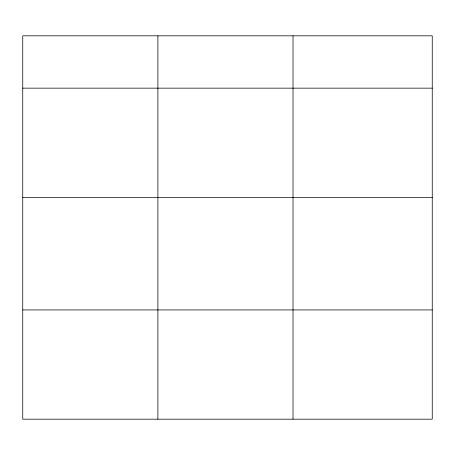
<?xml version="1.0" encoding="UTF-8"?>
<svg xmlns="http://www.w3.org/2000/svg" width="455" height="455" viewBox="0 0 455 455"><rect width="100%" height="100%" fill="white"/><g stroke="black" fill="none" stroke-linecap="round" stroke-linejoin="round"><path stroke-width="0.68" d="M432.25 197.39L432.25 35.82L22.75 35.82L22.75 419.18L432.25 419.18L432.25 197.39L22.75 197.39M22.75 88.151L432.25 88.151M22.75 309.94L432.25 309.94M293.02 35.82L293.02 419.18M157.885 35.82L157.885 419.18"/></g></svg>
